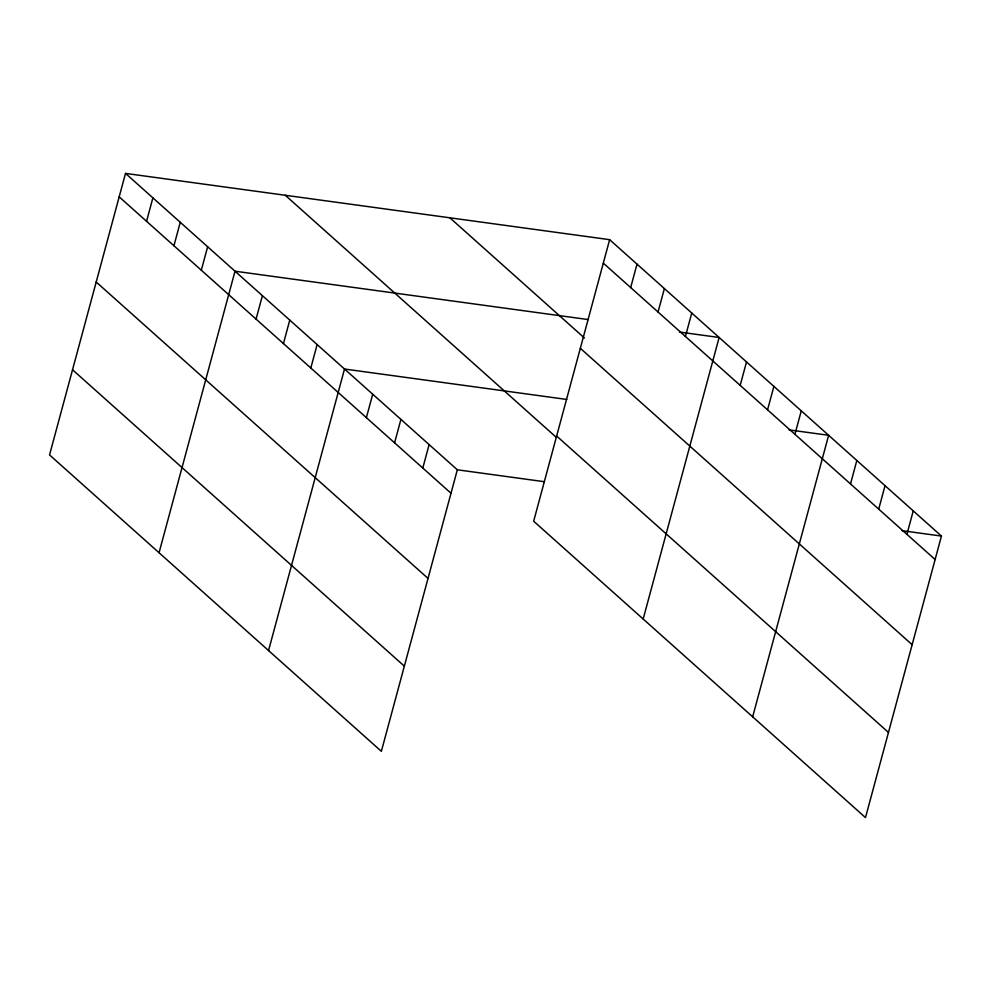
<?xml version="1.0" encoding="UTF-8"?>
<svg xmlns="http://www.w3.org/2000/svg" width="991" height="991" viewBox="0 0 991 991"><rect width="100%" height="100%" fill="white"/><g stroke="black" fill="none" stroke-linecap="round" stroke-linejoin="round"><path stroke-width="1.49" d="M125.51 173.4L49.55 454.931L381.362 751.327L457.334 469.796L125.51 173.4L609.638 239.673L941.45 536.069L865.49 817.6L533.666 521.204L609.638 239.673M146.557 221.303L152.887 197.853M173.933 245.756L180.263 222.306M201.309 270.209L207.639 246.759M159.056 552.743L235.016 271.212L588.282 319.573M256.062 319.114L262.392 295.665M283.438 343.567L289.768 320.118M310.815 368.02L317.132 344.571M268.549 650.554L344.509 369.024L566.765 399.447M366.385 417.669L372.715 394.207M394.591 442.866L400.921 419.404M422.798 468.049L429.128 444.6M630.685 287.576L637.002 264.126M658.049 312.029L664.379 288.579M685.425 336.482L691.755 313.032M643.171 619.016L719.132 337.485L679.578 332.072M740.178 385.388L746.508 361.938M767.554 409.84L773.884 386.391M794.931 434.293L801.261 410.844M752.665 716.827L828.637 435.297L789.071 429.883M850.513 483.942L856.831 460.493M878.707 509.139L885.037 485.677M906.914 534.335L913.244 510.873M457.334 469.796L544.059 481.663M901.897 530.656L941.45 536.069M603.308 263.123L935.12 559.519M449.877 217.797L584.467 338.03M580.33 348.299L912.141 644.695M556.645 436.04L888.469 732.436M285.272 195.264L556.174 437.242M119.18 196.85L451.004 493.245M96.201 282.014L428.025 578.41M72.529 369.767L404.353 666.163"/></g></svg>
